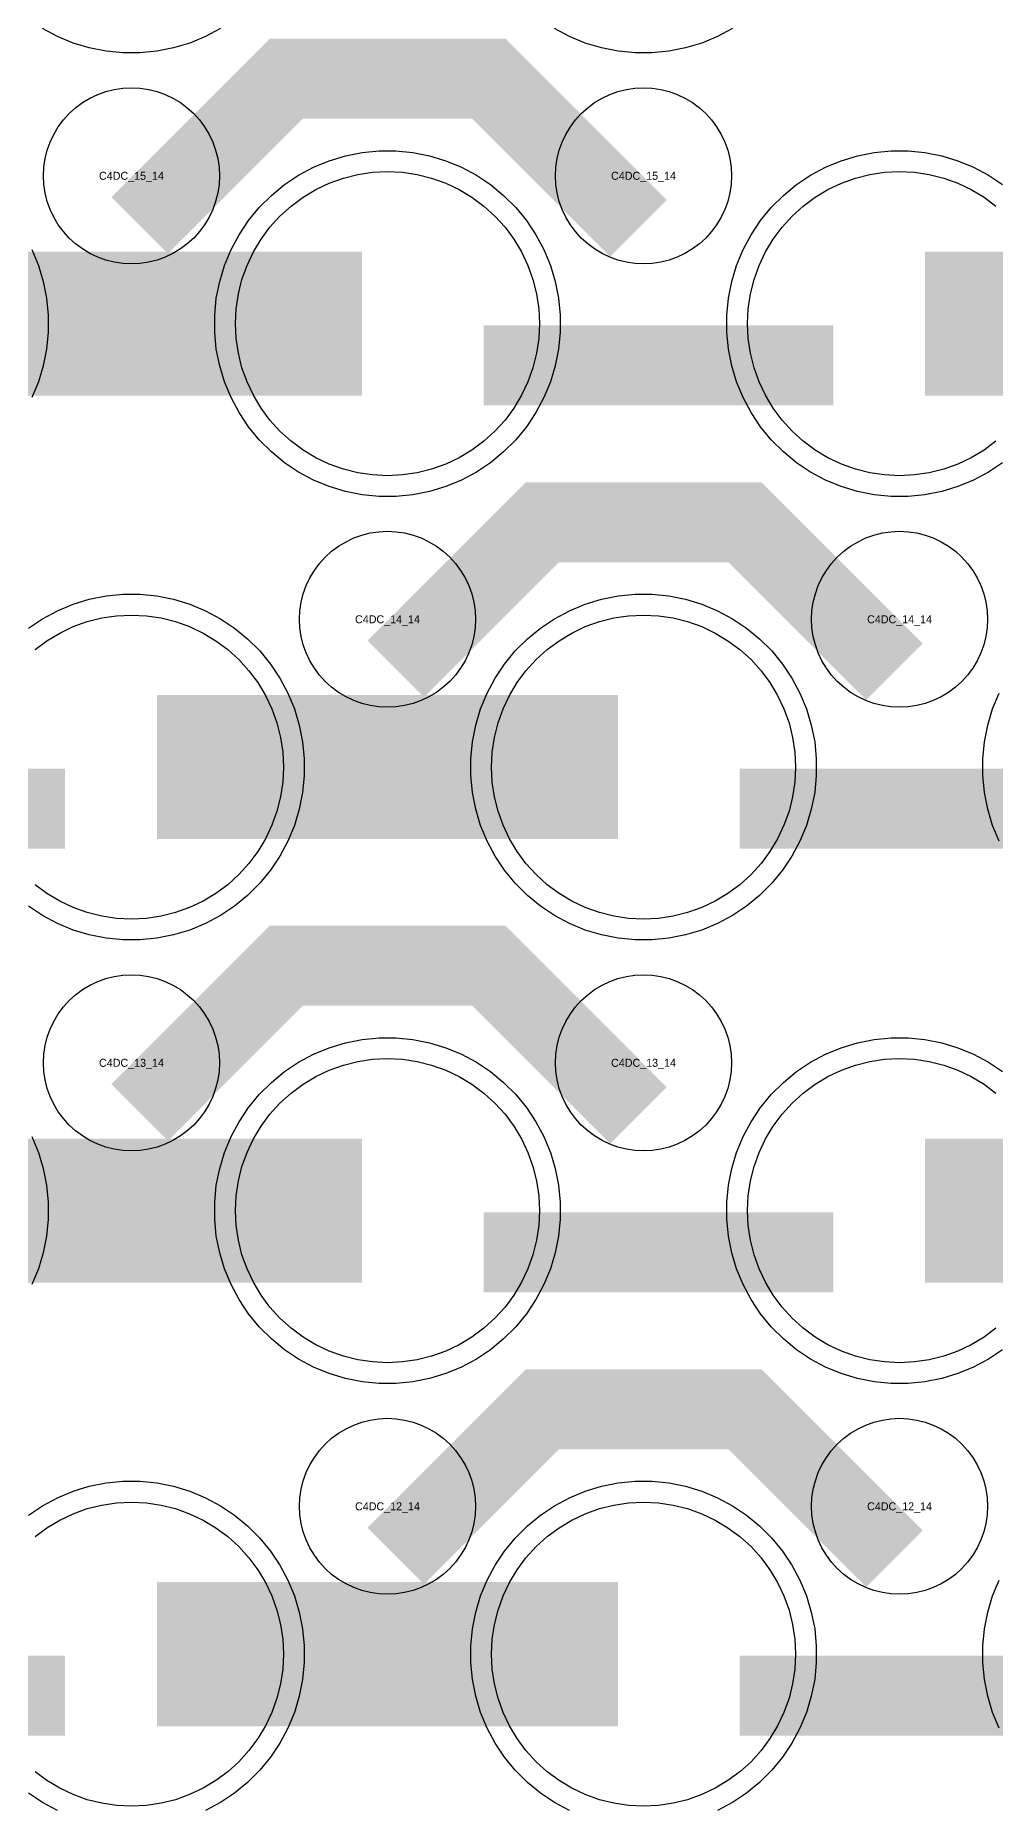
# Model space of a CAD drawing. Extents: x -11880 to 11880, y -14992 to 14992.
# Drawn here: x -7550 to -7250, y -13225 to -12671 of the extents above; entities that cross this region are included whole.
import ezdxf
from ezdxf.enums import TextEntityAlignment as Align

# ---------------------------------------------------------------- set-up
doc = ezdxf.new("R2010")
doc.units = 0
doc.header["$MEASUREMENT"] = 0
for name, color, linetype in [('GDS_775_DT_237', 138, 'CONTINUOUS'), ('RDL1_FS', 34, 'CONTINUOUS'), ('RDL_BS', 160, 'CONTINUOUS')]:
    doc.layers.add(name, color=color, linetype=linetype)

msp = doc.modelspace()

# ---------------------------------------------------------------- linework, layer by layer
at = {"layer": 'RDL1_FS', "color": 240, "true_color": 0xed1f24}
msp.add_lwpolyline([(-7440, -12808.614), (-7444.657, -12808.385), (-7449.268, -12807.701), (-7453.791, -12806.569), (-7458.181, -12804.997), (-7462.395, -12803.005), (-7466.395, -12800.607), (-7470.14, -12797.829), (-7473.594, -12794.699), (-7476.724, -12791.245), (-7479.502, -12787.5), (-7481.9, -12783.5), (-7483.892, -12779.286), (-7485.464, -12774.896), (-7486.596, -12770.373), (-7487.28, -12765.762), (-7487.509, -12761.105), (-7487.28, -12756.448), (-7486.596, -12751.837), (-7485.464, -12747.314), (-7483.892, -12742.924), (-7481.9, -12738.71), (-7479.502, -12734.71), (-7476.724, -12730.965), (-7473.594, -12727.511), (-7470.14, -12724.381), (-7466.395, -12721.603), (-7462.395, -12719.205), (-7458.181, -12717.213), (-7453.791, -12715.641), (-7449.268, -12714.509), (-7444.657, -12713.825), (-7440, -12713.596), (-7435.343, -12713.825), (-7430.732, -12714.509), (-7426.209, -12715.641), (-7421.819, -12717.213), (-7417.605, -12719.205), (-7413.605, -12721.603), (-7409.86, -12724.381), (-7406.406, -12727.511), (-7403.276, -12730.965), (-7400.498, -12734.71), (-7398.1, -12738.71), (-7396.108, -12742.924), (-7394.536, -12747.314), (-7393.404, -12751.837), (-7392.72, -12756.448), (-7392.491, -12761.105), (-7392.72, -12765.762), (-7393.404, -12770.373), (-7394.536, -12774.896), (-7396.108, -12779.286), (-7398.1, -12783.5), (-7400.498, -12787.5), (-7403.276, -12791.245), (-7406.406, -12794.699), (-7409.86, -12797.829), (-7413.605, -12800.607), (-7417.605, -12803.005), (-7421.819, -12804.997), (-7426.209, -12806.569), (-7430.732, -12807.701), (-7435.343, -12808.385)], close=True, dxfattribs=at)
msp.add_lwpolyline([(-7249.86, -12797.829), (-7253.605, -12800.607), (-7257.605, -12803.005), (-7261.819, -12804.997), (-7266.209, -12806.569), (-7270.732, -12807.701), (-7275.343, -12808.385), (-7280, -12808.614), (-7284.657, -12808.385), (-7289.268, -12807.701), (-7293.791, -12806.569), (-7298.181, -12804.997), (-7302.395, -12803.005), (-7306.395, -12800.607), (-7310.14, -12797.829), (-7313.594, -12794.699), (-7316.724, -12791.245), (-7319.502, -12787.5), (-7321.9, -12783.5), (-7323.892, -12779.286), (-7325.464, -12774.896), (-7326.596, -12770.373), (-7327.28, -12765.762), (-7327.509, -12761.105), (-7327.28, -12756.448), (-7326.596, -12751.837), (-7325.464, -12747.314), (-7323.892, -12742.924), (-7321.9, -12738.71), (-7319.502, -12734.71), (-7316.724, -12730.965), (-7313.594, -12727.511), (-7310.14, -12724.381), (-7306.395, -12721.603), (-7302.395, -12719.205), (-7298.181, -12717.213), (-7293.791, -12715.641), (-7289.268, -12714.509), (-7284.657, -12713.825), (-7280, -12713.596), (-7275.343, -12713.825), (-7270.732, -12714.509), (-7266.209, -12715.641), (-7261.819, -12717.213), (-7257.605, -12719.205), (-7253.605, -12721.603), (-7249.86, -12724.381)], dxfattribs=at)
for points in [[(-7591.998, -12761.105, 45, 45, 0), (-7519.998, -12761.105, 45, 45, 0)], [(-7519.998, -12761.105, 45, 45, 0), (-7447.998, -12761.105, 45, 45, 0)], [(-7271.998, -12761.105, 45, 45, 0), (-7199.998, -12761.105, 45, 45, 0)]]:
    msp.add_lwpolyline(points, format="xyseb", dxfattribs=at)
at = {"layer": 'RDL1_FS'}
for points in [[(-7550.14, -12862.941), (-7546.395, -12860.163), (-7542.395, -12857.765), (-7538.181, -12855.773), (-7533.791, -12854.201), (-7529.268, -12853.069), (-7524.657, -12852.385), (-7520, -12852.156), (-7515.343, -12852.385), (-7510.732, -12853.069), (-7506.209, -12854.201), (-7501.819, -12855.773), (-7497.605, -12857.765), (-7493.605, -12860.163), (-7489.86, -12862.941), (-7486.406, -12866.071), (-7483.276, -12869.525), (-7480.498, -12873.27), (-7478.1, -12877.27), (-7476.108, -12881.484), (-7474.536, -12885.874), (-7473.404, -12890.397), (-7472.72, -12895.008), (-7472.491, -12899.665), (-7472.72, -12904.322), (-7473.404, -12908.933), (-7474.536, -12913.456), (-7476.108, -12917.846), (-7478.1, -12922.06), (-7480.498, -12926.06), (-7483.276, -12929.805), (-7486.406, -12933.259), (-7489.86, -12936.389), (-7493.605, -12939.167), (-7497.605, -12941.565), (-7501.819, -12943.557), (-7506.209, -12945.129), (-7510.732, -12946.261), (-7515.343, -12946.945), (-7520, -12947.174), (-7524.657, -12946.945), (-7529.268, -12946.261), (-7533.791, -12945.129), (-7538.181, -12943.557), (-7542.395, -12941.565), (-7546.395, -12939.167), (-7550.14, -12936.389)], [(-7249.86, -13074.954), (-7253.605, -13077.732), (-7257.605, -13080.13), (-7261.819, -13082.122), (-7266.209, -13083.694), (-7270.732, -13084.826), (-7275.343, -13085.51), (-7280, -13085.739), (-7284.657, -13085.51), (-7289.268, -13084.826), (-7293.791, -13083.694), (-7298.181, -13082.122), (-7302.395, -13080.13), (-7306.395, -13077.732), (-7310.14, -13074.954), (-7313.594, -13071.824), (-7316.724, -13068.37), (-7319.502, -13064.625), (-7321.9, -13060.625), (-7323.892, -13056.411), (-7325.464, -13052.021), (-7326.596, -13047.498), (-7327.28, -13042.887), (-7327.509, -13038.23), (-7327.28, -13033.573), (-7326.596, -13028.962), (-7325.464, -13024.439), (-7323.892, -13020.049), (-7321.9, -13015.835), (-7319.502, -13011.835), (-7316.724, -13008.09), (-7313.594, -13004.636), (-7310.14, -13001.506), (-7306.395, -12998.728), (-7302.395, -12996.33), (-7298.181, -12994.338), (-7293.791, -12992.766), (-7289.268, -12991.634), (-7284.657, -12990.95), (-7280, -12990.721), (-7275.343, -12990.95), (-7270.732, -12991.634), (-7266.209, -12992.766), (-7261.819, -12994.338), (-7257.605, -12996.33), (-7253.605, -12998.728), (-7249.86, -13001.506)], [(-7550.14, -13140.071), (-7546.395, -13137.293), (-7542.395, -13134.895), (-7538.181, -13132.903), (-7533.791, -13131.331), (-7529.268, -13130.199), (-7524.657, -13129.515), (-7520, -13129.286), (-7515.343, -13129.515), (-7510.732, -13130.199), (-7506.209, -13131.331), (-7501.819, -13132.903), (-7497.605, -13134.895), (-7493.605, -13137.293), (-7489.86, -13140.071), (-7486.406, -13143.201), (-7483.276, -13146.655), (-7480.498, -13150.4), (-7478.1, -13154.4), (-7476.108, -13158.614), (-7474.536, -13163.004), (-7473.404, -13167.527), (-7472.72, -13172.138), (-7472.491, -13176.795), (-7472.72, -13181.452), (-7473.404, -13186.063), (-7474.536, -13190.586), (-7476.108, -13194.976), (-7478.1, -13199.19), (-7480.498, -13203.19), (-7483.276, -13206.935), (-7486.406, -13210.389), (-7489.86, -13213.519), (-7493.605, -13216.297), (-7497.605, -13218.695), (-7501.819, -13220.687), (-7506.209, -13222.259), (-7510.732, -13223.391), (-7515.343, -13224.075), (-7520, -13224.304), (-7524.657, -13224.075), (-7529.268, -13223.391), (-7533.791, -13222.259), (-7538.181, -13220.687), (-7542.395, -13218.695), (-7546.395, -13216.297), (-7550.14, -13213.519)]]:
    msp.add_lwpolyline(points, dxfattribs=at)
for points in [[(-7360, -12947.174), (-7364.657, -12946.945), (-7369.268, -12946.261), (-7373.791, -12945.129), (-7378.181, -12943.557), (-7382.395, -12941.565), (-7386.395, -12939.167), (-7390.14, -12936.389), (-7393.594, -12933.259), (-7396.724, -12929.805), (-7399.502, -12926.06), (-7401.9, -12922.06), (-7403.892, -12917.846), (-7405.464, -12913.456), (-7406.596, -12908.933), (-7407.28, -12904.322), (-7407.509, -12899.665), (-7407.28, -12895.008), (-7406.596, -12890.397), (-7405.464, -12885.874), (-7403.892, -12881.484), (-7401.9, -12877.27), (-7399.502, -12873.27), (-7396.724, -12869.525), (-7393.594, -12866.071), (-7390.14, -12862.941), (-7386.395, -12860.163), (-7382.395, -12857.765), (-7378.181, -12855.773), (-7373.791, -12854.201), (-7369.268, -12853.069), (-7364.657, -12852.385), (-7360, -12852.156), (-7355.343, -12852.385), (-7350.732, -12853.069), (-7346.209, -12854.201), (-7341.819, -12855.773), (-7337.605, -12857.765), (-7333.605, -12860.163), (-7329.86, -12862.941), (-7326.406, -12866.071), (-7323.276, -12869.525), (-7320.498, -12873.27), (-7318.1, -12877.27), (-7316.108, -12881.484), (-7314.536, -12885.874), (-7313.404, -12890.397), (-7312.72, -12895.008), (-7312.491, -12899.665), (-7312.72, -12904.322), (-7313.404, -12908.933), (-7314.536, -12913.456), (-7316.108, -12917.846), (-7318.1, -12922.06), (-7320.498, -12926.06), (-7323.276, -12929.805), (-7326.406, -12933.259), (-7329.86, -12936.389), (-7333.605, -12939.167), (-7337.605, -12941.565), (-7341.819, -12943.557), (-7346.209, -12945.129), (-7350.732, -12946.261), (-7355.343, -12946.945)], [(-7440, -13085.739), (-7444.657, -13085.51), (-7449.268, -13084.826), (-7453.791, -13083.694), (-7458.181, -13082.122), (-7462.395, -13080.13), (-7466.395, -13077.732), (-7470.14, -13074.954), (-7473.594, -13071.824), (-7476.724, -13068.37), (-7479.502, -13064.625), (-7481.9, -13060.625), (-7483.892, -13056.411), (-7485.464, -13052.021), (-7486.596, -13047.498), (-7487.28, -13042.887), (-7487.509, -13038.23), (-7487.28, -13033.573), (-7486.596, -13028.962), (-7485.464, -13024.439), (-7483.892, -13020.049), (-7481.9, -13015.835), (-7479.502, -13011.835), (-7476.724, -13008.09), (-7473.594, -13004.636), (-7470.14, -13001.506), (-7466.395, -12998.728), (-7462.395, -12996.33), (-7458.181, -12994.338), (-7453.791, -12992.766), (-7449.268, -12991.634), (-7444.657, -12990.95), (-7440, -12990.721), (-7435.343, -12990.95), (-7430.732, -12991.634), (-7426.209, -12992.766), (-7421.819, -12994.338), (-7417.605, -12996.33), (-7413.605, -12998.728), (-7409.86, -13001.506), (-7406.406, -13004.636), (-7403.276, -13008.09), (-7400.498, -13011.835), (-7398.1, -13015.835), (-7396.108, -13020.049), (-7394.536, -13024.439), (-7393.404, -13028.962), (-7392.72, -13033.573), (-7392.491, -13038.23), (-7392.72, -13042.887), (-7393.404, -13047.498), (-7394.536, -13052.021), (-7396.108, -13056.411), (-7398.1, -13060.625), (-7400.498, -13064.625), (-7403.276, -13068.37), (-7406.406, -13071.824), (-7409.86, -13074.954), (-7413.605, -13077.732), (-7417.605, -13080.13), (-7421.819, -13082.122), (-7426.209, -13083.694), (-7430.732, -13084.826), (-7435.343, -13085.51)], [(-7360, -13224.304), (-7364.657, -13224.075), (-7369.268, -13223.391), (-7373.791, -13222.259), (-7378.181, -13220.687), (-7382.395, -13218.695), (-7386.395, -13216.297), (-7390.14, -13213.519), (-7393.594, -13210.389), (-7396.724, -13206.935), (-7399.502, -13203.19), (-7401.9, -13199.19), (-7403.892, -13194.976), (-7405.464, -13190.586), (-7406.596, -13186.063), (-7407.28, -13181.452), (-7407.509, -13176.795), (-7407.28, -13172.138), (-7406.596, -13167.527), (-7405.464, -13163.004), (-7403.892, -13158.614), (-7401.9, -13154.4), (-7399.502, -13150.4), (-7396.724, -13146.655), (-7393.594, -13143.201), (-7390.14, -13140.071), (-7386.395, -13137.293), (-7382.395, -13134.895), (-7378.181, -13132.903), (-7373.791, -13131.331), (-7369.268, -13130.199), (-7364.657, -13129.515), (-7360, -13129.286), (-7355.343, -13129.515), (-7350.732, -13130.199), (-7346.209, -13131.331), (-7341.819, -13132.903), (-7337.605, -13134.895), (-7333.605, -13137.293), (-7329.86, -13140.071), (-7326.406, -13143.201), (-7323.276, -13146.655), (-7320.498, -13150.4), (-7318.1, -13154.4), (-7316.108, -13158.614), (-7314.536, -13163.004), (-7313.404, -13167.527), (-7312.72, -13172.138), (-7312.491, -13176.795), (-7312.72, -13181.452), (-7313.404, -13186.063), (-7314.536, -13190.586), (-7316.108, -13194.976), (-7318.1, -13199.19), (-7320.498, -13203.19), (-7323.276, -13206.935), (-7326.406, -13210.389), (-7329.86, -13213.519), (-7333.605, -13216.297), (-7337.605, -13218.695), (-7341.819, -13220.687), (-7346.209, -13222.259), (-7350.732, -13223.391), (-7355.343, -13224.075)]]:
    msp.add_lwpolyline(points, close=True, dxfattribs=at)
for points in [[(-7511.998, -12899.665, 45, 45, 0), (-7439.998, -12899.665, 45, 45, 0)], [(-7439.998, -12899.665, 45, 45, 0), (-7367.998, -12899.665, 45, 45, 0)], [(-7591.998, -13038.23, 45, 45, 0), (-7519.998, -13038.23, 45, 45, 0)], [(-7519.998, -13038.23, 45, 45, 0), (-7447.998, -13038.23, 45, 45, 0)], [(-7271.998, -13038.23, 45, 45, 0), (-7199.998, -13038.23, 45, 45, 0)], [(-7511.998, -13176.795, 45, 45, 0), (-7439.998, -13176.795, 45, 45, 0)], [(-7439.998, -13176.795, 45, 45, 0), (-7367.998, -13176.795, 45, 45, 0)]]:
    msp.add_lwpolyline(points, format="xyseb", dxfattribs=at)
at = {"layer": 'RDL_BS', "color": 240, "true_color": 0xed1f24}
for points in [[(-7492.223, -12668.923), (-7496.885, -12671.415), (-7501.795, -12673.446), (-7506.835, -12674.977), (-7512.062, -12676.023), (-7517.356, -12676.54), (-7522.644, -12676.54), (-7527.938, -12676.023), (-7533.165, -12674.977), (-7538.205, -12673.446), (-7543.115, -12671.415), (-7547.777, -12668.923)], [(-7332.223, -12668.923), (-7336.885, -12671.415), (-7341.795, -12673.446), (-7346.835, -12674.977), (-7352.062, -12676.023), (-7357.356, -12676.54), (-7362.644, -12676.54), (-7367.938, -12676.023), (-7373.165, -12674.977), (-7378.205, -12673.446), (-7383.115, -12671.415), (-7387.777, -12668.923)], [(-7247.809, -12804.541), (-7252.223, -12807.488), (-7256.885, -12809.98), (-7261.795, -12812.011), (-7266.835, -12813.542), (-7272.062, -12814.588), (-7277.356, -12815.105), (-7282.644, -12815.105), (-7287.938, -12814.588), (-7293.165, -12813.542), (-7298.205, -12812.011), (-7303.115, -12809.98), (-7307.777, -12807.488), (-7312.191, -12804.541), (-7316.292, -12801.179), (-7320.074, -12797.397), (-7323.436, -12793.296), (-7326.383, -12788.882), (-7328.875, -12784.22), (-7330.906, -12779.31), (-7332.437, -12774.27), (-7333.483, -12769.043), (-7334, -12763.749), (-7334, -12758.461), (-7333.483, -12753.167), (-7332.437, -12747.94), (-7330.906, -12742.9), (-7328.875, -12737.99), (-7326.383, -12733.328), (-7323.436, -12728.914), (-7320.074, -12724.813), (-7316.292, -12721.031), (-7312.191, -12717.669), (-7307.777, -12714.722), (-7303.115, -12712.23), (-7298.205, -12710.199), (-7293.165, -12708.668), (-7287.938, -12707.622), (-7282.644, -12707.105), (-7277.356, -12707.105), (-7272.062, -12707.622), (-7266.835, -12708.668), (-7261.795, -12710.199), (-7256.885, -12712.23), (-7252.223, -12714.722), (-7247.809, -12717.669)], [(-7551.125, -12737.99), (-7549.094, -12742.9), (-7547.563, -12747.94), (-7546.517, -12753.167), (-7546, -12758.461), (-7546, -12763.749), (-7546.517, -12769.043), (-7547.563, -12774.27), (-7549.094, -12779.31), (-7551.125, -12784.22)]]:
    msp.add_lwpolyline(points, dxfattribs=at)
at = {"layer": 'RDL_BS'}
for points in [[(-7517.438, -12730.419, 25, 25, 0), (-7471.623, -12684.604, 25, 25, 0), (-7438.07, -12684.604, 25, 25, 0)], [(-7361.599, -12731.318, 25, 25, 0), (-7408.313, -12684.604, 25, 25, 0), (-7438.071, -12684.604, 25, 25, 0)], [(-7437.438, -12868.979, 25, 25, 0), (-7391.623, -12823.164, 25, 25, 0), (-7358.07, -12823.164, 25, 25, 0)], [(-7281.599, -12869.878, 25, 25, 0), (-7328.313, -12823.164, 25, 25, 0), (-7358.071, -12823.164, 25, 25, 0)], [(-7649.984, -12912.678, 25, 25, 0), (-7540.719, -12912.678, 25, 25, 0)], [(-7329.984, -12912.678, 25, 25, 0), (-7220.719, -12912.678, 25, 25, 0)], [(-7517.438, -13007.544, 25, 25, 0), (-7471.623, -12961.729, 25, 25, 0), (-7438.07, -12961.729, 25, 25, 0)], [(-7361.599, -13008.443, 25, 25, 0), (-7408.313, -12961.729, 25, 25, 0), (-7438.071, -12961.729, 25, 25, 0)], [(-7409.984, -13051.243, 25, 25, 0), (-7300.719, -13051.243, 25, 25, 0)], [(-7437.438, -13146.109, 25, 25, 0), (-7391.623, -13100.294, 25, 25, 0), (-7358.07, -13100.294, 25, 25, 0)], [(-7281.599, -13147.008, 25, 25, 0), (-7328.313, -13100.294, 25, 25, 0), (-7358.071, -13100.294, 25, 25, 0)], [(-7649.984, -13189.808, 25, 25, 0), (-7540.719, -13189.808, 25, 25, 0)], [(-7329.984, -13189.808, 25, 25, 0), (-7220.719, -13189.808, 25, 25, 0)]]:
    msp.add_lwpolyline(points, format="xyseb", dxfattribs=at)
for points in [[(-7520, -12742.411), (-7522.693, -12742.279), (-7525.365, -12741.883), (-7527.984, -12741.226), (-7530.519, -12740.319), (-7532.956, -12739.167), (-7535.28, -12737.774), (-7537.443, -12736.171), (-7539.442, -12734.359), (-7541.254, -12732.36), (-7542.857, -12730.197), (-7544.25, -12727.873), (-7545.402, -12725.436), (-7546.309, -12722.901), (-7546.966, -12720.282), (-7547.362, -12717.61), (-7547.494, -12714.917), (-7547.362, -12712.224), (-7546.966, -12709.552), (-7546.309, -12706.933), (-7545.402, -12704.398), (-7544.25, -12701.961), (-7542.857, -12699.637), (-7541.254, -12697.474), (-7539.442, -12695.475), (-7537.443, -12693.663), (-7535.28, -12692.06), (-7532.956, -12690.667), (-7530.519, -12689.515), (-7527.984, -12688.608), (-7525.365, -12687.951), (-7522.693, -12687.555), (-7520, -12687.423), (-7517.307, -12687.555), (-7514.635, -12687.951), (-7512.016, -12688.608), (-7509.481, -12689.515), (-7507.044, -12690.667), (-7504.72, -12692.06), (-7502.557, -12693.663), (-7500.558, -12695.475), (-7498.746, -12697.474), (-7497.143, -12699.637), (-7495.75, -12701.961), (-7494.598, -12704.398), (-7493.691, -12706.933), (-7493.034, -12709.552), (-7492.638, -12712.224), (-7492.506, -12714.917), (-7492.638, -12717.61), (-7493.034, -12720.282), (-7493.691, -12722.901), (-7494.598, -12725.436), (-7495.75, -12727.873), (-7497.143, -12730.197), (-7498.746, -12732.36), (-7500.558, -12734.359), (-7502.557, -12736.171), (-7504.72, -12737.774), (-7507.044, -12739.167), (-7509.481, -12740.319), (-7512.016, -12741.226), (-7514.635, -12741.883), (-7517.307, -12742.279)], [(-7360, -12742.411), (-7362.693, -12742.279), (-7365.365, -12741.883), (-7367.984, -12741.226), (-7370.519, -12740.319), (-7372.956, -12739.167), (-7375.28, -12737.774), (-7377.443, -12736.171), (-7379.442, -12734.359), (-7381.254, -12732.36), (-7382.857, -12730.197), (-7384.25, -12727.873), (-7385.402, -12725.436), (-7386.309, -12722.901), (-7386.966, -12720.282), (-7387.362, -12717.61), (-7387.494, -12714.917), (-7387.362, -12712.224), (-7386.966, -12709.552), (-7386.309, -12706.933), (-7385.402, -12704.398), (-7384.25, -12701.961), (-7382.857, -12699.637), (-7381.254, -12697.474), (-7379.442, -12695.475), (-7377.443, -12693.663), (-7375.28, -12692.06), (-7372.956, -12690.667), (-7370.519, -12689.515), (-7367.984, -12688.608), (-7365.365, -12687.951), (-7362.693, -12687.555), (-7360, -12687.423), (-7357.307, -12687.555), (-7354.635, -12687.951), (-7352.016, -12688.608), (-7349.481, -12689.515), (-7347.044, -12690.667), (-7344.72, -12692.06), (-7342.557, -12693.663), (-7340.558, -12695.475), (-7338.746, -12697.474), (-7337.143, -12699.637), (-7335.75, -12701.961), (-7334.598, -12704.398), (-7333.691, -12706.933), (-7333.034, -12709.552), (-7332.638, -12712.224), (-7332.506, -12714.917), (-7332.638, -12717.61), (-7333.034, -12720.282), (-7333.691, -12722.901), (-7334.598, -12725.436), (-7335.75, -12727.873), (-7337.143, -12730.197), (-7338.746, -12732.36), (-7340.558, -12734.359), (-7342.557, -12736.171), (-7344.72, -12737.774), (-7347.044, -12739.167), (-7349.481, -12740.319), (-7352.016, -12741.226), (-7354.635, -12741.883), (-7357.307, -12742.279)], [(-7440, -12880.971), (-7442.693, -12880.839), (-7445.365, -12880.443), (-7447.984, -12879.786), (-7450.519, -12878.879), (-7452.956, -12877.727), (-7455.28, -12876.334), (-7457.443, -12874.731), (-7459.442, -12872.919), (-7461.254, -12870.92), (-7462.857, -12868.757), (-7464.25, -12866.433), (-7465.402, -12863.996), (-7466.309, -12861.461), (-7466.966, -12858.842), (-7467.362, -12856.17), (-7467.494, -12853.477), (-7467.362, -12850.784), (-7466.966, -12848.112), (-7466.309, -12845.493), (-7465.402, -12842.958), (-7464.25, -12840.521), (-7462.857, -12838.197), (-7461.254, -12836.034), (-7459.442, -12834.035), (-7457.443, -12832.223), (-7455.28, -12830.62), (-7452.956, -12829.227), (-7450.519, -12828.075), (-7447.984, -12827.168), (-7445.365, -12826.511), (-7442.693, -12826.115), (-7440, -12825.983), (-7437.307, -12826.115), (-7434.635, -12826.511), (-7432.016, -12827.168), (-7429.481, -12828.075), (-7427.044, -12829.227), (-7424.72, -12830.62), (-7422.557, -12832.223), (-7420.558, -12834.035), (-7418.746, -12836.034), (-7417.143, -12838.197), (-7415.75, -12840.521), (-7414.598, -12842.958), (-7413.691, -12845.493), (-7413.034, -12848.112), (-7412.638, -12850.784), (-7412.506, -12853.477), (-7412.638, -12856.17), (-7413.034, -12858.842), (-7413.691, -12861.461), (-7414.598, -12863.996), (-7415.75, -12866.433), (-7417.143, -12868.757), (-7418.746, -12870.92), (-7420.558, -12872.919), (-7422.557, -12874.731), (-7424.72, -12876.334), (-7427.044, -12877.727), (-7429.481, -12878.879), (-7432.016, -12879.786), (-7434.635, -12880.443), (-7437.307, -12880.839)], [(-7280, -12880.971), (-7282.693, -12880.839), (-7285.365, -12880.443), (-7287.984, -12879.786), (-7290.519, -12878.879), (-7292.956, -12877.727), (-7295.28, -12876.334), (-7297.443, -12874.731), (-7299.442, -12872.919), (-7301.254, -12870.92), (-7302.857, -12868.757), (-7304.25, -12866.433), (-7305.402, -12863.996), (-7306.309, -12861.461), (-7306.966, -12858.842), (-7307.362, -12856.17), (-7307.494, -12853.477), (-7307.362, -12850.784), (-7306.966, -12848.112), (-7306.309, -12845.493), (-7305.402, -12842.958), (-7304.25, -12840.521), (-7302.857, -12838.197), (-7301.254, -12836.034), (-7299.442, -12834.035), (-7297.443, -12832.223), (-7295.28, -12830.62), (-7292.956, -12829.227), (-7290.519, -12828.075), (-7287.984, -12827.168), (-7285.365, -12826.511), (-7282.693, -12826.115), (-7280, -12825.983), (-7277.307, -12826.115), (-7274.635, -12826.511), (-7272.016, -12827.168), (-7269.481, -12828.075), (-7267.044, -12829.227), (-7264.72, -12830.62), (-7262.557, -12832.223), (-7260.558, -12834.035), (-7258.746, -12836.034), (-7257.143, -12838.197), (-7255.75, -12840.521), (-7254.598, -12842.958), (-7253.691, -12845.493), (-7253.034, -12848.112), (-7252.638, -12850.784), (-7252.506, -12853.477), (-7252.638, -12856.17), (-7253.034, -12858.842), (-7253.691, -12861.461), (-7254.598, -12863.996), (-7255.75, -12866.433), (-7257.143, -12868.757), (-7258.746, -12870.92), (-7260.558, -12872.919), (-7262.557, -12874.731), (-7264.72, -12876.334), (-7267.044, -12877.727), (-7269.481, -12878.879), (-7272.016, -12879.786), (-7274.635, -12880.443), (-7277.307, -12880.839)], [(-7362.644, -12953.665), (-7367.938, -12953.148), (-7373.165, -12952.102), (-7378.205, -12950.571), (-7383.115, -12948.54), (-7387.777, -12946.048), (-7392.191, -12943.101), (-7396.292, -12939.739), (-7400.074, -12935.957), (-7403.436, -12931.856), (-7406.383, -12927.442), (-7408.875, -12922.78), (-7410.906, -12917.87), (-7412.437, -12912.83), (-7413.483, -12907.603), (-7414, -12902.309), (-7414, -12897.021), (-7413.483, -12891.727), (-7412.437, -12886.5), (-7410.906, -12881.46), (-7408.875, -12876.55), (-7406.383, -12871.888), (-7403.436, -12867.474), (-7400.074, -12863.373), (-7396.292, -12859.591), (-7392.191, -12856.229), (-7387.777, -12853.282), (-7383.115, -12850.79), (-7378.205, -12848.759), (-7373.165, -12847.228), (-7367.938, -12846.182), (-7362.644, -12845.665), (-7357.356, -12845.665), (-7352.062, -12846.182), (-7346.835, -12847.228), (-7341.795, -12848.759), (-7336.885, -12850.79), (-7332.223, -12853.282), (-7327.809, -12856.229), (-7323.708, -12859.591), (-7319.926, -12863.373), (-7316.564, -12867.474), (-7313.617, -12871.888), (-7311.125, -12876.55), (-7309.094, -12881.46), (-7307.563, -12886.5), (-7306.517, -12891.727), (-7306, -12897.021), (-7306, -12902.309), (-7306.517, -12907.603), (-7307.563, -12912.83), (-7309.094, -12917.87), (-7311.125, -12922.78), (-7313.617, -12927.442), (-7316.564, -12931.856), (-7319.926, -12935.957), (-7323.708, -12939.739), (-7327.809, -12943.101), (-7332.223, -12946.048), (-7336.885, -12948.54), (-7341.795, -12950.571), (-7346.835, -12952.102), (-7352.062, -12953.148), (-7357.356, -12953.665)], [(-7520, -13019.536), (-7522.693, -13019.404), (-7525.365, -13019.008), (-7527.984, -13018.351), (-7530.519, -13017.444), (-7532.956, -13016.292), (-7535.28, -13014.899), (-7537.443, -13013.296), (-7539.442, -13011.484), (-7541.254, -13009.485), (-7542.857, -13007.322), (-7544.25, -13004.998), (-7545.402, -13002.561), (-7546.309, -13000.026), (-7546.966, -12997.407), (-7547.362, -12994.735), (-7547.494, -12992.042), (-7547.362, -12989.349), (-7546.966, -12986.677), (-7546.309, -12984.058), (-7545.402, -12981.523), (-7544.25, -12979.086), (-7542.857, -12976.762), (-7541.254, -12974.599), (-7539.442, -12972.6), (-7537.443, -12970.788), (-7535.28, -12969.185), (-7532.956, -12967.792), (-7530.519, -12966.64), (-7527.984, -12965.733), (-7525.365, -12965.076), (-7522.693, -12964.68), (-7520, -12964.548), (-7517.307, -12964.68), (-7514.635, -12965.076), (-7512.016, -12965.733), (-7509.481, -12966.64), (-7507.044, -12967.792), (-7504.72, -12969.185), (-7502.557, -12970.788), (-7500.558, -12972.6), (-7498.746, -12974.599), (-7497.143, -12976.762), (-7495.75, -12979.086), (-7494.598, -12981.523), (-7493.691, -12984.058), (-7493.034, -12986.677), (-7492.638, -12989.349), (-7492.506, -12992.042), (-7492.638, -12994.735), (-7493.034, -12997.407), (-7493.691, -13000.026), (-7494.598, -13002.561), (-7495.75, -13004.998), (-7497.143, -13007.322), (-7498.746, -13009.485), (-7500.558, -13011.484), (-7502.557, -13013.296), (-7504.72, -13014.899), (-7507.044, -13016.292), (-7509.481, -13017.444), (-7512.016, -13018.351), (-7514.635, -13019.008), (-7517.307, -13019.404)], [(-7360, -13019.536), (-7362.693, -13019.404), (-7365.365, -13019.008), (-7367.984, -13018.351), (-7370.519, -13017.444), (-7372.956, -13016.292), (-7375.28, -13014.899), (-7377.443, -13013.296), (-7379.442, -13011.484), (-7381.254, -13009.485), (-7382.857, -13007.322), (-7384.25, -13004.998), (-7385.402, -13002.561), (-7386.309, -13000.026), (-7386.966, -12997.407), (-7387.362, -12994.735), (-7387.494, -12992.042), (-7387.362, -12989.349), (-7386.966, -12986.677), (-7386.309, -12984.058), (-7385.402, -12981.523), (-7384.25, -12979.086), (-7382.857, -12976.762), (-7381.254, -12974.599), (-7379.442, -12972.6), (-7377.443, -12970.788), (-7375.28, -12969.185), (-7372.956, -12967.792), (-7370.519, -12966.64), (-7367.984, -12965.733), (-7365.365, -12965.076), (-7362.693, -12964.68), (-7360, -12964.548), (-7357.307, -12964.68), (-7354.635, -12965.076), (-7352.016, -12965.733), (-7349.481, -12966.64), (-7347.044, -12967.792), (-7344.72, -12969.185), (-7342.557, -12970.788), (-7340.558, -12972.6), (-7338.746, -12974.599), (-7337.143, -12976.762), (-7335.75, -12979.086), (-7334.598, -12981.523), (-7333.691, -12984.058), (-7333.034, -12986.677), (-7332.638, -12989.349), (-7332.506, -12992.042), (-7332.638, -12994.735), (-7333.034, -12997.407), (-7333.691, -13000.026), (-7334.598, -13002.561), (-7335.75, -13004.998), (-7337.143, -13007.322), (-7338.746, -13009.485), (-7340.558, -13011.484), (-7342.557, -13013.296), (-7344.72, -13014.899), (-7347.044, -13016.292), (-7349.481, -13017.444), (-7352.016, -13018.351), (-7354.635, -13019.008), (-7357.307, -13019.404)], [(-7442.644, -13092.23), (-7447.938, -13091.713), (-7453.165, -13090.667), (-7458.205, -13089.136), (-7463.115, -13087.105), (-7467.777, -13084.613), (-7472.191, -13081.666), (-7476.292, -13078.304), (-7480.074, -13074.522), (-7483.436, -13070.421), (-7486.383, -13066.007), (-7488.875, -13061.345), (-7490.906, -13056.435), (-7492.437, -13051.395), (-7493.483, -13046.168), (-7494, -13040.874), (-7494, -13035.586), (-7493.483, -13030.292), (-7492.437, -13025.065), (-7490.906, -13020.025), (-7488.875, -13015.115), (-7486.383, -13010.453), (-7483.436, -13006.039), (-7480.074, -13001.938), (-7476.292, -12998.156), (-7472.191, -12994.794), (-7467.777, -12991.847), (-7463.115, -12989.355), (-7458.205, -12987.324), (-7453.165, -12985.793), (-7447.938, -12984.747), (-7442.644, -12984.23), (-7437.356, -12984.23), (-7432.062, -12984.747), (-7426.835, -12985.793), (-7421.795, -12987.324), (-7416.885, -12989.355), (-7412.223, -12991.847), (-7407.809, -12994.794), (-7403.708, -12998.156), (-7399.926, -13001.938), (-7396.564, -13006.039), (-7393.617, -13010.453), (-7391.125, -13015.115), (-7389.094, -13020.025), (-7387.563, -13025.065), (-7386.517, -13030.292), (-7386, -13035.586), (-7386, -13040.874), (-7386.517, -13046.168), (-7387.563, -13051.395), (-7389.094, -13056.435), (-7391.125, -13061.345), (-7393.617, -13066.007), (-7396.564, -13070.421), (-7399.926, -13074.522), (-7403.708, -13078.304), (-7407.809, -13081.666), (-7412.223, -13084.613), (-7416.885, -13087.105), (-7421.795, -13089.136), (-7426.835, -13090.667), (-7432.062, -13091.713), (-7437.356, -13092.23)], [(-7440, -13158.101), (-7442.693, -13157.969), (-7445.365, -13157.573), (-7447.984, -13156.916), (-7450.519, -13156.009), (-7452.956, -13154.857), (-7455.28, -13153.464), (-7457.443, -13151.861), (-7459.442, -13150.049), (-7461.254, -13148.05), (-7462.857, -13145.887), (-7464.25, -13143.563), (-7465.402, -13141.126), (-7466.309, -13138.591), (-7466.966, -13135.972), (-7467.362, -13133.3), (-7467.494, -13130.607), (-7467.362, -13127.914), (-7466.966, -13125.242), (-7466.309, -13122.623), (-7465.402, -13120.088), (-7464.25, -13117.651), (-7462.857, -13115.327), (-7461.254, -13113.164), (-7459.442, -13111.165), (-7457.443, -13109.353), (-7455.28, -13107.75), (-7452.956, -13106.357), (-7450.519, -13105.205), (-7447.984, -13104.298), (-7445.365, -13103.641), (-7442.693, -13103.245), (-7440, -13103.113), (-7437.307, -13103.245), (-7434.635, -13103.641), (-7432.016, -13104.298), (-7429.481, -13105.205), (-7427.044, -13106.357), (-7424.72, -13107.75), (-7422.557, -13109.353), (-7420.558, -13111.165), (-7418.746, -13113.164), (-7417.143, -13115.327), (-7415.75, -13117.651), (-7414.598, -13120.088), (-7413.691, -13122.623), (-7413.034, -13125.242), (-7412.638, -13127.914), (-7412.506, -13130.607), (-7412.638, -13133.3), (-7413.034, -13135.972), (-7413.691, -13138.591), (-7414.598, -13141.126), (-7415.75, -13143.563), (-7417.143, -13145.887), (-7418.746, -13148.05), (-7420.558, -13150.049), (-7422.557, -13151.861), (-7424.72, -13153.464), (-7427.044, -13154.857), (-7429.481, -13156.009), (-7432.016, -13156.916), (-7434.635, -13157.573), (-7437.307, -13157.969)], [(-7280, -13158.101), (-7282.693, -13157.969), (-7285.365, -13157.573), (-7287.984, -13156.916), (-7290.519, -13156.009), (-7292.956, -13154.857), (-7295.28, -13153.464), (-7297.443, -13151.861), (-7299.442, -13150.049), (-7301.254, -13148.05), (-7302.857, -13145.887), (-7304.25, -13143.563), (-7305.402, -13141.126), (-7306.309, -13138.591), (-7306.966, -13135.972), (-7307.362, -13133.3), (-7307.494, -13130.607), (-7307.362, -13127.914), (-7306.966, -13125.242), (-7306.309, -13122.623), (-7305.402, -13120.088), (-7304.25, -13117.651), (-7302.857, -13115.327), (-7301.254, -13113.164), (-7299.442, -13111.165), (-7297.443, -13109.353), (-7295.28, -13107.75), (-7292.956, -13106.357), (-7290.519, -13105.205), (-7287.984, -13104.298), (-7285.365, -13103.641), (-7282.693, -13103.245), (-7280, -13103.113), (-7277.307, -13103.245), (-7274.635, -13103.641), (-7272.016, -13104.298), (-7269.481, -13105.205), (-7267.044, -13106.357), (-7264.72, -13107.75), (-7262.557, -13109.353), (-7260.558, -13111.165), (-7258.746, -13113.164), (-7257.143, -13115.327), (-7255.75, -13117.651), (-7254.598, -13120.088), (-7253.691, -13122.623), (-7253.034, -13125.242), (-7252.638, -13127.914), (-7252.506, -13130.607), (-7252.638, -13133.3), (-7253.034, -13135.972), (-7253.691, -13138.591), (-7254.598, -13141.126), (-7255.75, -13143.563), (-7257.143, -13145.887), (-7258.746, -13148.05), (-7260.558, -13150.049), (-7262.557, -13151.861), (-7264.72, -13153.464), (-7267.044, -13154.857), (-7269.481, -13156.009), (-7272.016, -13156.916), (-7274.635, -13157.573), (-7277.307, -13157.969)]]:
    msp.add_lwpolyline(points, close=True, dxfattribs=at)
at = {"layer": 'RDL_BS', "color": 240, "true_color": 0xed1f24}
msp.add_lwpolyline([(-7442.644, -12815.105), (-7447.938, -12814.588), (-7453.165, -12813.542), (-7458.205, -12812.011), (-7463.115, -12809.98), (-7467.777, -12807.488), (-7472.191, -12804.541), (-7476.292, -12801.179), (-7480.074, -12797.397), (-7483.436, -12793.296), (-7486.383, -12788.882), (-7488.875, -12784.22), (-7490.906, -12779.31), (-7492.437, -12774.27), (-7493.483, -12769.043), (-7494, -12763.749), (-7494, -12758.461), (-7493.483, -12753.167), (-7492.437, -12747.94), (-7490.906, -12742.9), (-7488.875, -12737.99), (-7486.383, -12733.328), (-7483.436, -12728.914), (-7480.074, -12724.813), (-7476.292, -12721.031), (-7472.191, -12717.669), (-7467.777, -12714.722), (-7463.115, -12712.23), (-7458.205, -12710.199), (-7453.165, -12708.668), (-7447.938, -12707.622), (-7442.644, -12707.105), (-7437.356, -12707.105), (-7432.062, -12707.622), (-7426.835, -12708.668), (-7421.795, -12710.199), (-7416.885, -12712.23), (-7412.223, -12714.722), (-7407.809, -12717.669), (-7403.708, -12721.031), (-7399.926, -12724.813), (-7396.564, -12728.914), (-7393.617, -12733.328), (-7391.125, -12737.99), (-7389.094, -12742.9), (-7387.563, -12747.94), (-7386.517, -12753.167), (-7386, -12758.461), (-7386, -12763.749), (-7386.517, -12769.043), (-7387.563, -12774.27), (-7389.094, -12779.31), (-7391.125, -12784.22), (-7393.617, -12788.882), (-7396.564, -12793.296), (-7399.926, -12797.397), (-7403.708, -12801.179), (-7407.809, -12804.541), (-7412.223, -12807.488), (-7416.885, -12809.98), (-7421.795, -12812.011), (-7426.835, -12813.542), (-7432.062, -12814.588), (-7437.356, -12815.105)], close=True, dxfattribs=at)
msp.add_lwpolyline([(-7409.984, -12774.118, 25, 25, 0), (-7300.719, -12774.118, 25, 25, 0)], format="xyseb", dxfattribs=at)
at = {"layer": 'RDL_BS'}
for points in [[(-7552.191, -12856.229), (-7547.777, -12853.282), (-7543.115, -12850.79), (-7538.205, -12848.759), (-7533.165, -12847.228), (-7527.938, -12846.182), (-7522.644, -12845.665), (-7517.356, -12845.665), (-7512.062, -12846.182), (-7506.835, -12847.228), (-7501.795, -12848.759), (-7496.885, -12850.79), (-7492.223, -12853.282), (-7487.809, -12856.229), (-7483.708, -12859.591), (-7479.926, -12863.373), (-7476.564, -12867.474), (-7473.617, -12871.888), (-7471.125, -12876.55), (-7469.094, -12881.46), (-7467.563, -12886.5), (-7466.517, -12891.727), (-7466, -12897.021), (-7466, -12902.309), (-7466.517, -12907.603), (-7467.563, -12912.83), (-7469.094, -12917.87), (-7471.125, -12922.78), (-7473.617, -12927.442), (-7476.564, -12931.856), (-7479.926, -12935.957), (-7483.708, -12939.739), (-7487.809, -12943.101), (-7492.223, -12946.048), (-7496.885, -12948.54), (-7501.795, -12950.571), (-7506.835, -12952.102), (-7512.062, -12953.148), (-7517.356, -12953.665), (-7522.644, -12953.665), (-7527.938, -12953.148), (-7533.165, -12952.102), (-7538.205, -12950.571), (-7543.115, -12948.54), (-7547.777, -12946.048), (-7552.191, -12943.101)], [(-7248.875, -12922.78), (-7250.906, -12917.87), (-7252.437, -12912.83), (-7253.483, -12907.603), (-7254, -12902.309), (-7254, -12897.021), (-7253.483, -12891.727), (-7252.437, -12886.5), (-7250.906, -12881.46), (-7248.875, -12876.55)], [(-7247.809, -13081.666), (-7252.223, -13084.613), (-7256.885, -13087.105), (-7261.795, -13089.136), (-7266.835, -13090.667), (-7272.062, -13091.713), (-7277.356, -13092.23), (-7282.644, -13092.23), (-7287.938, -13091.713), (-7293.165, -13090.667), (-7298.205, -13089.136), (-7303.115, -13087.105), (-7307.777, -13084.613), (-7312.191, -13081.666), (-7316.292, -13078.304), (-7320.074, -13074.522), (-7323.436, -13070.421), (-7326.383, -13066.007), (-7328.875, -13061.345), (-7330.906, -13056.435), (-7332.437, -13051.395), (-7333.483, -13046.168), (-7334, -13040.874), (-7334, -13035.586), (-7333.483, -13030.292), (-7332.437, -13025.065), (-7330.906, -13020.025), (-7328.875, -13015.115), (-7326.383, -13010.453), (-7323.436, -13006.039), (-7320.074, -13001.938), (-7316.292, -12998.156), (-7312.191, -12994.794), (-7307.777, -12991.847), (-7303.115, -12989.355), (-7298.205, -12987.324), (-7293.165, -12985.793), (-7287.938, -12984.747), (-7282.644, -12984.23), (-7277.356, -12984.23), (-7272.062, -12984.747), (-7266.835, -12985.793), (-7261.795, -12987.324), (-7256.885, -12989.355), (-7252.223, -12991.847), (-7247.809, -12994.794)], [(-7551.125, -13015.115), (-7549.094, -13020.025), (-7547.563, -13025.065), (-7546.517, -13030.292), (-7546, -13035.586), (-7546, -13040.874), (-7546.517, -13046.168), (-7547.563, -13051.395), (-7549.094, -13056.435), (-7551.125, -13061.345)], [(-7552.191, -13133.359), (-7547.777, -13130.412), (-7543.115, -13127.92), (-7538.205, -13125.889), (-7533.165, -13124.358), (-7527.938, -13123.312), (-7522.644, -13122.795), (-7517.356, -13122.795), (-7512.062, -13123.312), (-7506.835, -13124.358), (-7501.795, -13125.889), (-7496.885, -13127.92), (-7492.223, -13130.412), (-7487.809, -13133.359), (-7483.708, -13136.721), (-7479.926, -13140.503), (-7476.564, -13144.604), (-7473.617, -13149.018), (-7471.125, -13153.68), (-7469.094, -13158.59), (-7467.563, -13163.63), (-7466.517, -13168.857), (-7466, -13174.151), (-7466, -13179.439), (-7466.517, -13184.733), (-7467.563, -13189.96), (-7469.094, -13195), (-7471.125, -13199.91), (-7473.617, -13204.572), (-7476.564, -13208.986), (-7479.926, -13213.087), (-7483.708, -13216.869), (-7487.809, -13220.231), (-7492.223, -13223.178), (-7496.885, -13225.67)], [(-7383.115, -13225.67), (-7387.777, -13223.178), (-7392.191, -13220.231), (-7396.292, -13216.869), (-7400.074, -13213.087), (-7403.436, -13208.986), (-7406.383, -13204.572), (-7408.875, -13199.91), (-7410.906, -13195), (-7412.437, -13189.96), (-7413.483, -13184.733), (-7414, -13179.439), (-7414, -13174.151), (-7413.483, -13168.857), (-7412.437, -13163.63), (-7410.906, -13158.59), (-7408.875, -13153.68), (-7406.383, -13149.018), (-7403.436, -13144.604), (-7400.074, -13140.503), (-7396.292, -13136.721), (-7392.191, -13133.359), (-7387.777, -13130.412), (-7383.115, -13127.92), (-7378.205, -13125.889), (-7373.165, -13124.358), (-7367.938, -13123.312), (-7362.644, -13122.795), (-7357.356, -13122.795), (-7352.062, -13123.312), (-7346.835, -13124.358), (-7341.795, -13125.889), (-7336.885, -13127.92), (-7332.223, -13130.412), (-7327.809, -13133.359), (-7323.708, -13136.721), (-7319.926, -13140.503), (-7316.564, -13144.604), (-7313.617, -13149.018), (-7311.125, -13153.68), (-7309.094, -13158.59), (-7307.563, -13163.63), (-7306.517, -13168.857), (-7306, -13174.151), (-7306, -13179.439), (-7306.517, -13184.733), (-7307.563, -13189.96), (-7309.094, -13195), (-7311.125, -13199.91), (-7313.617, -13204.572), (-7316.564, -13208.986), (-7319.926, -13213.087), (-7323.708, -13216.869), (-7327.809, -13220.231), (-7332.223, -13223.178), (-7336.885, -13225.67)], [(-7248.875, -13199.91), (-7250.906, -13195), (-7252.437, -13189.96), (-7253.483, -13184.733), (-7254, -13179.439), (-7254, -13174.151), (-7253.483, -13168.857), (-7252.437, -13163.63), (-7250.906, -13158.59), (-7248.875, -13153.68)], [(-7543.115, -13225.67), (-7547.777, -13223.178), (-7552.191, -13220.231)]]:
    msp.add_lwpolyline(points, dxfattribs=at)

# ---------------------------------------------------------------- texts
at = {"layer": 'GDS_775_DT_237'}
for s, p in [('C4DC_15_14', (-7520, -12714.917)), ('C4DC_15_14', (-7520, -12714.917)), ('C4DC_15_14', (-7360, -12714.917)), ('C4DC_15_14', (-7360, -12714.917)), ('C4DC_14_14', (-7440, -12853.477)), ('C4DC_14_14', (-7440, -12853.477)), ('C4DC_14_14', (-7280, -12853.477)), ('C4DC_14_14', (-7280, -12853.477)), ('C4DC_13_14', (-7520, -12992.042)), ('C4DC_13_14', (-7520, -12992.042)), ('C4DC_13_14', (-7360, -12992.042)), ('C4DC_13_14', (-7360, -12992.042)), ('C4DC_12_14', (-7440, -13130.607)), ('C4DC_12_14', (-7440, -13130.607)), ('C4DC_12_14', (-7280, -13130.607)), ('C4DC_12_14', (-7280, -13130.607))]:
    msp.add_text(s, height=2.5, dxfattribs=at).set_placement(p, align=Align.MIDDLE_CENTER)

doc.saveas('drawing.dxf')
